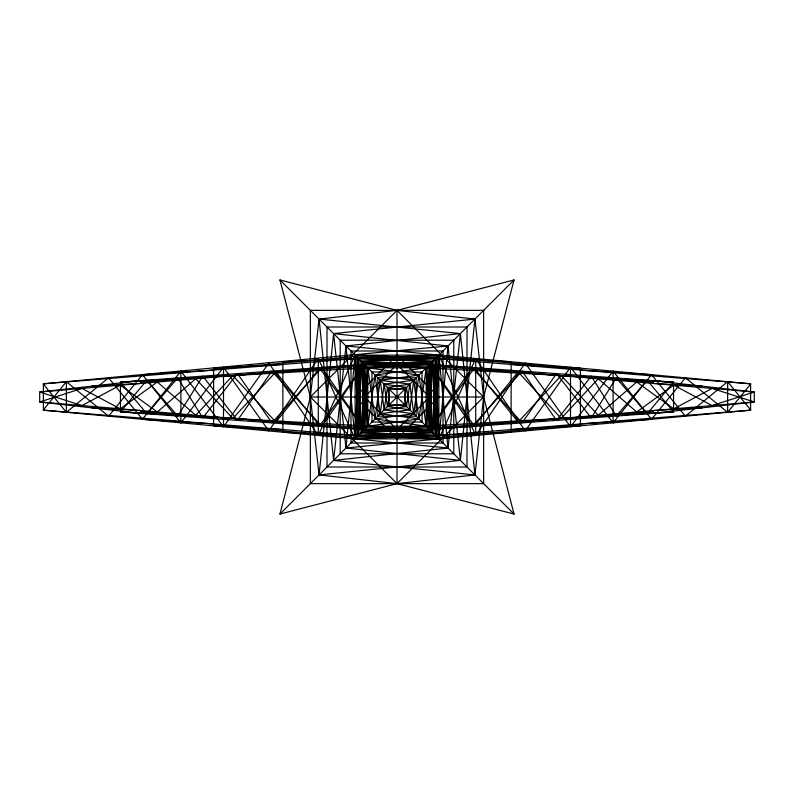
<?xml version="1.0" encoding="UTF-8"?>
<svg xmlns="http://www.w3.org/2000/svg" width="794" height="794" viewBox="0 0 794 794"><rect width="100%" height="100%" fill="white"/><g stroke="black" fill="none" stroke-linecap="round" stroke-linejoin="round"><path stroke-width="1.19" d="M750.608 409.843L727.632 381.706L685.411 416.185L651.527 374.699L613.107 422.835L570.489 367.245L525.162 430.924L475.715 358.521L438.864 438.864L282.872 432.224L282.872 361.776L358.342 358.342L361.617 432.383L429.584 429.584L673.55 411.888L673.55 382.113L429.584 364.416L367.791 367.791L364.416 429.584L432.383 432.383L435.658 358.342L511.128 361.776L511.128 432.224L355.136 438.864L43.392 410.18L43.392 383.82L448.024 345.976L460.401 460.401L319.079 474.921L310.365 397L279.954 279.954L397 310.365L474.921 319.079L483.635 397L514.046 514.046L397 483.635L319.079 474.921L333.599 333.599L474.921 319.079L460.401 460.401L345.976 448.024L333.599 333.599L448.024 345.976L438.864 438.864L345.976 448.024L355.136 355.136L438.864 355.136L750.608 383.82L750.608 410.18L438.864 438.864L355.136 438.864L318.285 358.521L268.838 430.924L223.511 367.245L180.893 422.835L142.473 374.699L108.589 416.185L66.368 381.706L43.392 409.843M750.608 410.18L435.658 435.658L432.383 361.617L364.416 364.416L120.45 382.113L120.45 411.888L364.416 429.584L426.209 426.209L429.584 364.416L361.617 361.617L358.342 435.658L43.392 410.18M283.111 364.426L213.586 368.158L213.586 425.842L283.111 429.574M510.889 429.574L580.414 425.842L580.414 368.158L510.889 364.426M310.365 397L319.079 319.079L397 310.365L514.046 279.954L483.635 397L474.921 474.921L397 483.635L279.954 514.046L310.365 397L397 310.365L483.635 397L397 483.635L310.365 397L483.635 397M702.194 407.838L653.095 410.577L653.095 413.366L754.3 401.972L754.3 392.028L429.584 364.416L364.416 364.416L321.848 426.497L271.945 371.126L237.466 420.373L202.768 376.138L177.727 416.046L146.85 380.197L120.45 411.888L367.791 426.209L375.096 375.096L426.209 367.791L673.55 382.113L647.15 413.803L616.273 377.954L591.232 417.862L556.534 373.627L522.055 422.874L472.152 367.503L429.584 429.584L364.416 429.584L39.7 401.972L39.7 392.028L140.905 380.634L140.905 383.423L91.806 386.162M140.905 411.888L232.821 418.398L275.826 371.949L319.734 425.783L364.416 364.416L426.209 367.791L418.904 418.904L367.791 426.209L364.416 364.416L39.7 392.028L81.941 405.565L120.271 385.169L157.301 411.977L195.741 378.758L232.821 418.398L365.826 428.174M43.392 384.157L66.368 412.294L108.589 377.815L142.473 419.301L180.893 371.165L223.511 426.755L268.838 363.076L318.285 435.479L355.136 355.136L435.658 358.342L750.608 383.82M43.392 383.82L358.342 358.342L438.864 355.136L448.024 448.024L355.136 438.864L345.976 345.976L460.401 333.599L448.024 448.024L333.599 460.401L319.079 319.079L460.401 333.599L474.921 474.921L333.599 460.401L345.976 345.976L438.864 355.136L475.715 435.479L525.162 363.076L570.489 426.755L613.107 371.165L651.527 419.301L685.411 377.815L727.632 412.294L750.608 384.157M279.954 514.046L514.046 279.954M213.695 369.428L356.308 356.308M437.692 437.692L580.305 424.572M365.826 365.826L140.905 382.113M428.174 428.174L653.095 411.888M142.473 374.699L213.755 370.044M580.245 423.956L651.527 419.301M428.174 365.826L561.179 375.602L598.259 415.242L636.699 382.023L673.729 408.831L712.059 388.435L754.3 401.972L429.584 429.584L426.209 367.791L367.791 367.791L120.45 382.113L146.85 413.803L177.727 377.954L202.768 417.862L237.466 373.627L271.945 422.874L321.848 367.503L364.416 429.584L364.416 364.416L361.617 432.383L435.658 435.658L438.864 355.136L438.864 438.864L435.658 358.342L358.342 358.342L355.136 438.864L355.136 355.136L358.342 435.658L435.658 435.658L435.658 358.342L361.617 361.617L364.416 429.584L319.734 368.218L275.826 422.051L232.821 375.602L195.741 415.242L157.301 382.023L120.271 408.831L81.941 388.435L39.7 401.972L140.905 413.366L140.905 410.577L91.806 407.838M367.791 367.791L375.096 418.904L426.209 426.209L673.55 411.888L647.15 380.197L616.273 416.046L591.232 376.138L556.534 420.373L522.055 371.126L472.152 426.497L429.584 364.416L429.584 429.584L367.791 426.209L367.791 367.791L418.904 375.096L426.209 426.209L367.791 426.209M702.194 386.162L653.095 383.423L653.095 380.634L754.3 392.028L712.059 405.565L673.729 385.169L636.699 411.977L598.259 378.758L561.179 418.398L518.174 371.949L474.266 425.783L429.584 364.416L432.383 432.383L358.342 435.658L358.342 358.342L432.383 361.617L429.584 429.584L474.266 368.218L518.174 422.051L561.179 375.602L653.095 382.113M580.245 370.044L651.527 374.699M142.473 419.301L213.755 423.956M437.692 356.308L580.305 369.428M213.695 424.572L356.308 437.692M279.954 279.954L514.046 514.046M727.632 381.706L727.632 412.294M613.107 371.165L613.107 422.835M570.489 367.245L570.489 426.755M475.715 358.521L475.715 435.479M426.209 367.791L426.209 426.209M397 310.365L397 483.635M318.285 358.521L318.285 435.479M223.511 367.245L223.511 426.755M180.893 371.165L180.893 422.835M66.368 381.706L66.368 412.294M377.855 397L375.096 418.904L413.734 413.734L418.904 375.096L380.266 380.266L377.855 397L380.266 413.734L418.904 418.904L413.734 380.266L375.096 375.096L377.855 397M384.167 384.167L380.266 413.734L409.833 409.833L413.734 380.266L384.167 384.167L387.472 406.528L409.833 409.833L406.528 387.472L384.167 384.167M387.472 387.472L384.167 409.833L413.734 413.734L409.833 384.167L380.266 380.266L384.167 409.833L406.528 406.528L409.833 384.167L387.472 387.472L389.169 397L387.472 406.528L397 404.831L406.528 406.528L404.831 397L406.528 387.472L397 389.169L387.472 387.472M397 355.136L355.136 397L397 438.864L438.864 397L397 355.136M397 364.416L364.416 397L397 429.584L429.584 397L397 364.416M483.635 310.365L310.365 310.365L310.365 483.635L483.635 483.635L483.635 310.365M467.001 326.999L326.999 326.999L326.999 467.001L467.001 467.001L467.001 326.999M453.791 340.209L340.209 340.209L340.209 453.791L453.791 453.791L453.791 340.209M443.012 350.988L350.988 350.988L350.988 443.012L443.012 443.012L443.012 350.988M437.196 356.804L356.804 356.804L356.804 437.196L437.196 437.196L437.196 356.804M433.951 360.049L360.049 360.049L360.049 433.951L433.951 433.951L433.951 360.049M430.914 363.086L363.086 363.086L363.086 430.914L430.914 430.914L430.914 363.086M427.807 366.193L366.193 366.193L366.193 427.807L427.807 427.807L427.807 366.193M422.041 371.959L371.959 371.959L371.959 422.041L422.041 422.041L422.041 371.959M416.145 377.855L377.855 377.855L377.855 416.145L416.145 416.145L416.145 377.855M404.831 389.169L389.169 389.169L389.169 404.831L404.831 404.831L404.831 389.169"/></g></svg>
